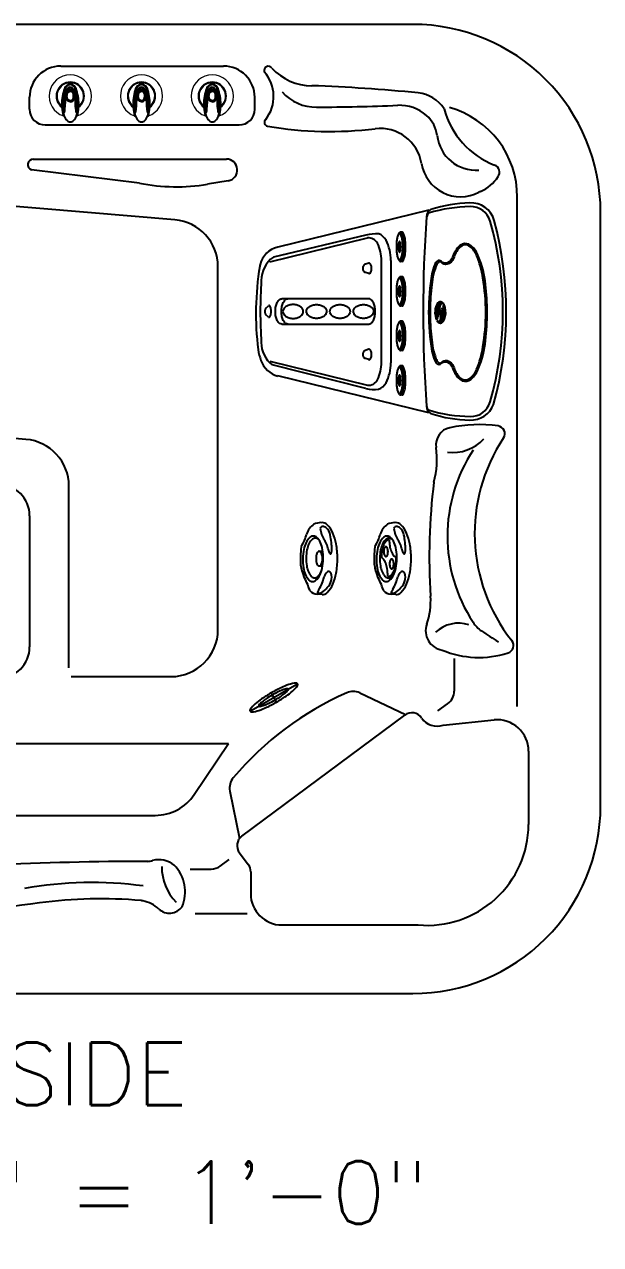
# Model space of a CAD drawing. Extents: x 529 to 611, y 656 to 778.
# Drawn here: x 574.4 to 611.3, y 656.4 to 734.5 of the extents above; entities that cross this region are included whole.
import ezdxf
from ezdxf.enums import TextEntityAlignment as Align

# ---------------------------------------------------------------- set-up
doc = ezdxf.new("R2010")
doc.units = 0
doc.header["$MEASUREMENT"] = 0
for name, color, linetype in [('1', 4, 'Continuous'), ('DIM', 3, 'Continuous'), ('PART', 4, 'Continuous')]:
    doc.layers.add(name, color=color, linetype=linetype)
doc.styles.add('SIMPLEX', font='simplex')

# ---------------------------------------------------------------- blocks, each defined once
blk = doc.blocks.new('EQ')
at = {"layer": 'DIM'}
for p, q in [((-1.664, 0.346), (1.698, 0.346)), ((-0.001, 0.047), (-0.001, 0.652))]:
    blk.add_line(p, q, dxfattribs=at)
at = {"layer": 'DIM', "color": 2}
blk.add_lwpolyline([(-1.75, 0.339, 0.291146), (-1.691, 0.247, 0.061616), (-1.237, 0.099, 0.027833), (-0.722, 0.029, 0.020024), (0, 0, 0.020024), (0.722, 0.029, 0.027833), (1.237, 0.099, 0.061616), (1.691, 0.247, 0.291146), (1.75, 0.339, 0.291146), (1.691, 0.431, 0.061616), (1.237, 0.579, 0.027833), (0.722, 0.649, 0.020024), (0, 0.678, 0.020024), (-0.722, 0.649, 0.027833), (-1.237, 0.579, 0.061616), (-1.691, 0.431, 0.291146)], format="xyb", close=True, dxfattribs=at)
at = {"layer": 'DIM'}
blk.add_lwpolyline([(-1.103, 0.346, 0.304881), (-1.07, 0.298, 0.055007), (-0.787, 0.217, 0.024367), (-0.469, 0.179, 0.017459), (-0.023, 0.164, 0.017459), (0.422, 0.179, 0.024367), (0.74, 0.217, 0.055007), (1.024, 0.298, 0.304881), (1.056, 0.346, 0.304881), (1.024, 0.394, 0.055007), (0.74, 0.475, 0.024367), (0.422, 0.512, 0.017459), (-0.023, 0.528, 0.017459), (-0.469, 0.512, 0.024367), (-0.787, 0.475, 0.055007), (-1.07, 0.394, 0.304881)], format="xyb", close=True, dxfattribs=at)
blk = doc.blocks.new('STANDARD')
at = {"layer": '1', "color": 2}
for p, q in [((0.984, 2.3), (1.28, 2.282)), ((1.162, 0.474), (0.952, 0.472)), ((1.166, -0.466), (0.941, -0.471)), ((0.984, -2.3), (1.056, -2.298))]:
    blk.add_line(p, q, dxfattribs=at)
blk.add_lwpolyline([(0.984, 2.3, 0.194738), (0.662, 2.17, 0.099647), (0.288, 1.626, 0.057272), (0.082, 0.936, 0.043868), (0, 0, 0.043868), (0.082, -0.936, 0.057272), (0.288, -1.626, 0.099647), (0.662, -2.17, 0.194738), (0.984, -2.3, 0.194738)], format="xyb", dxfattribs=at)
for points in [[(1.536, -1.445, 0.188918), (1.753, -1.364, 0.101146), (2.005, -1.027, 0.059435), (2.15, -0.592, 0.045845), (2.216, -0.001, 0.045845), (2.173, 0.591, 0.059435), (2.045, 1.032, 0.101146), (1.806, 1.379, 0.188918), (1.592, 1.468, 0.188918), (1.376, 1.387, 0.101146), (1.123, 1.05, 0.059435), (0.978, 0.615, 0.045845), (0.913, 0.024, 0.045845), (0.955, -0.568, 0.059435), (1.083, -1.009, 0.101146), (1.322, -1.356, 0.188918)], [(1.166, -0.466, 0.191184), (1.234, -0.439, 0.100578), (1.312, -0.328, 0.058587), (1.354, -0.186, 0.045064), (1.371, 0.005, 0.045064), (1.353, 0.196, 0.058587), (1.309, 0.337, 0.100578), (1.231, 0.447, 0.191184), (1.162, 0.474, 0.191184), (1.095, 0.447, 0.100578), (1.017, 0.336, 0.058587), (0.974, 0.194, 0.045064), (0.958, 0.003, 0.045064), (0.976, -0.188, 0.058587), (1.019, -0.329, 0.100578), (1.098, -0.44, 0.191184)]]:
    blk.add_lwpolyline(points, format="xyb", close=True, dxfattribs=at)
at = {"layer": '1', "color": 3}
for points in [[(1.414, -1.311, 0.188918), (1.603, -1.241, 0.101146), (1.823, -0.947, 0.059435), (1.949, -0.568, 0.045845), (2.007, -0.053, 0.045845), (1.969, 0.464, 0.059435), (1.858, 0.848, 0.101146), (1.65, 1.15, 0.188918), (1.463, 1.227, 0.188918), (1.274, 1.157, 0.101146), (1.055, 0.863, 0.010554), (1.026, 0.798, 0.045845)], [(1.172, -1.175, 0.021992), (1.228, -1.234, 0.188918), (1.414, -1.311, 0.188918)]]:
    blk.add_lwpolyline(points, format="xyb", dxfattribs=at)
for centre, radius, start, end in [((1.258, 1.195), 0.889, 132.7569, 196.30256), ((1.724, 1.025), 1.349, 122.16897, 142.43552), ((4.562, 0.132), 3.857, 151.61636, 164.66232), ((1.183, 1.847), 0.366, 80.8518, 118.96247), ((0.568, 2.431), 0.76, 322.26635, 339.39398), ((1.235, 2.165), 0.0439, 357.83411, 81.7245), ((0.583, 1.008), 0.188, 199.47515, 259.1487), ((0.567, 0.925), 0.103, 259.1487, 312.57537), ((0.095, 1.439), 0.801, 312.57537, 339.05229), ((1.287, -0.625), 0.931, 162.29877, 182.61808), ((5.417, -0.499), 5.062, 181.90158, 192.94063), ((0.453, -0.355), 0.0541, 73.58712, 165.66265), ((0.16, -0.575), 0.411, 13.29258, 41.4318), ((2.731, -0.06), 2.211, 190.97373, 211.20979), ((-0.343, -2.033), 1.443, 4.40009, 34.99068), ((1.085, -1.451), 0.629, 196.86234, 251.90472), ((0.943, -1.903), 0.155, 249.9578, 352.6608)]:
    blk.add_arc(centre, radius, start, end, dxfattribs=at)
at = {"layer": '1', "color": 2}
for centre, radius, start, end in [((1.254, 1.613), 0.669, 40.77565, 87.75995), ((1.634, 1.941), 0.168, 15.68498, 40.77565), ((5.174, 2.935), 3.51, 195.68498, 210.81775), ((-0.652, -0.001), 3.033, 7.77612, 22.03331), ((-3.284, 0.004), 5.652, 352.47286, 4.11212), ((2.153, -0.714), 0.168, 329.90404, 352.47286), ((0.729, -1.167), 1.301, 306.49977, 342.69061), ((5.378, -2.583), 3.559, 149.90404, 163.18483), ((1.026, -0.938), 1.361, 271.29259, 290.51727)]:
    blk.add_arc(centre, radius, start, end, dxfattribs=at)
blk = doc.blocks.new('AIRVALVE')
at = {"layer": '1', "color": 3}
for points in [[(0, -0.361, -0.315142), (-0.226, -0.203, -0.18995), (-0.227, 0.196, -0.321841), (0, 0.358, -0.321841)], [(0, -0.301, -0.313827), (-0.177, -0.179, -0.191301), (-0.177, 0.18, -0.313824), (0, 0.302, -0.313824)], [(0, -0.361, 0.315142), (0.226, -0.203, 0.18995), (0.226, 0.196, 0.321841), (0, 0.358, 0.321841)], [(0, -0.301, 0.313827), (0.176, -0.179, 0.191301), (0.177, 0.18, 0.313824), (0, 0.302, 0.313824)]]:
    blk.add_lwpolyline(points, format="xyb", dxfattribs=at)
at = {"layer": '1', "color": 2, "linetype": 'Continuous', "lineweight": 0}
for centre, start, end in [((-0.001, 0), 89.9806, 250.90392), ((0, 0), 289.09608, 90.0194)]:
    blk.add_arc(centre, 1.35, start, end, dxfattribs=at)
at = {"layer": '1', "color": 3, "lineweight": 0}
for centre, radius, start, end in [((-0.001, 0), 0.904, 89.97102, 234.01576), ((-0.001, 0), 0.846, 89.96905, 230.78501), ((0, 0), 0.904, 305.98424, 90.02898), ((0, 0), 0.846, 309.21499, 90.03095)]:
    blk.add_arc(centre, radius, start, end, dxfattribs=at)
at = {"layer": '1', "color": 3}
for centre, radius, start, end in [((2.301, -0.493), 2.841, 162.11396, 183.2782), ((1.83, -0.428), 2.334, 157.81693, 183.07476), ((0.288, 0.156), 0.727, 137.31549, 162.11396), ((0.861, -0.196), 1.249, 149.36098, 174.27523), ((0.285, 0.168), 0.679, 134.65354, 155.22065), ((-4.441, 0.724), 4.188, 348.96815, 350.97569), ((0.802, -0.203), 1.125, 159.56857, 175.73155), ((0.319, -0.032), 0.632, 154.59839, 170.97569), ((0.075, 0.068), 0.349, 134.63006, 159.56857), ((0.537, -0.136), 0.873, 146.16875, 154.59839), ((-0.001, 0.449), 0.316, 89.94361, 140.76635), ((-0.001, 0.314), 0.247, 89.91472, 149.36098), ((-0.001, 0.458), 0.271, 89.8214, 134.65354), ((0, 0.224), 0.227, 90.0848, 146.16875), ((0.016, 0.128), 0.266, 93.75228, 134.63006), ((0, 0.449), 0.316, 39.23365, 90.05639), ((0, 0.458), 0.271, 45.34646, 90.1786), ((0, 0.314), 0.247, 30.63902, 90.08528), ((-0.001, 0.224), 0.227, 33.83125, 89.9152), ((-0.017, 0.128), 0.266, 45.36994, 86.24772), ((-0.076, 0.068), 0.349, 20.43143, 45.36994), ((-0.538, -0.136), 0.873, 25.40161, 33.83125), ((-0.286, 0.168), 0.679, 24.77935, 45.34646), ((-0.862, -0.196), 1.249, 5.72477, 30.63902), ((-0.289, 0.156), 0.727, 17.88604, 42.68451), ((-0.319, -0.032), 0.632, 9.02431, 25.40161), ((-0.803, -0.203), 1.125, 4.26845, 20.43143), ((4.441, 0.724), 4.188, 189.02431, 191.03185), ((-1.831, -0.428), 2.334, 356.92524, 22.18307), ((-2.301, -0.493), 2.841, 356.7218, 17.88604), ((2.713, -0.478), 3.255, 184.45422, 194.17781), ((2.224, -0.515), 2.725, 180.81595, 195.49048), ((4.917, -0.603), 5.325, 174.27523, 183.12651), ((-6.839, -0.536), 6.484, 355.74511, 1.00015), ((-2.094, -0.715), 1.752, 350.21737, 359.77232), ((2.459, -0.449), 2.815, 172.41759, 179.46911), ((10.219, -0.764), 10.561, 178.1966, 179.77232), ((6.947, -0.661), 7.288, 175.73155, 178.1966), ((-6.948, -0.661), 7.288, 1.8034, 4.26845), ((-2.46, -0.449), 2.815, 0.53089, 7.58241), ((-10.22, -0.764), 10.561, 0.22768, 1.8034), ((2.093, -0.715), 1.752, 180.22768, 189.78263), ((6.838, -0.536), 6.484, 178.99985, 184.25489), ((-4.918, -0.603), 5.325, 356.87349, 5.72477), ((-2.225, -0.515), 2.725, 344.50952, 359.18405), ((-2.714, -0.478), 3.255, 345.82219, 355.54578), ((-0.438, -1.262), 0.0149, 250.80834, 302.59821), ((-0.438, -1.261), 0.0152, 302.50143, 335.00195), ((-0.414, -1.27), 0.0106, 81.60454, 167.3023), ((-0.445, -1.375), 0.119, 70.118, 74.27861), ((-0.41, -1.276), 0.0151, 21.31497, 66.32225), ((0.207, -1.099), 0.626, 193.27132, 228.31787), ((0.602, -0.839), 1.003, 183.12651, 190.4498), ((-0.355, -1.015), 0.0297, 190.4498, 209.09317), ((-0.338, -1.006), 0.0492, 209.09317, 215.39782), ((-0.376, -1.032), 0.00301, 215.39782, 350.87789), ((-0.409, -1.014), 0.0406, 333.00102, 349.59221), ((-0.208, -1.099), 0.626, 311.68213, 346.72868), ((0.408, -1.014), 0.0406, 190.40779, 206.99898), ((0.375, -1.032), 0.00301, 189.12211, 324.60218), ((0.337, -1.006), 0.0492, 324.60218, 330.90683), ((0.354, -1.015), 0.0297, 330.90683, 349.5502), ((-0.603, -0.839), 1.003, 349.5502, 356.87349), ((0.409, -1.276), 0.0151, 113.67775, 158.68503), ((0.444, -1.375), 0.119, 105.72139, 109.882), ((0.413, -1.27), 0.0106, 12.6977, 98.39546), ((0.437, -1.261), 0.0152, 204.99805, 237.49857), ((0.437, -1.262), 0.0149, 237.40179, 289.19166), ((-0.001, -1.348), 0.301, 226.35926, 270.08697), ((0, -1.348), 0.301, 269.91303, 313.64074)]:
    blk.add_arc(centre, radius, start, end, dxfattribs=at)
blk = doc.blocks.new('ROT')
at = {"layer": '1', "color": 2}
for p, q in [((0.984, 2.3), (1.28, 2.282)), ((0.984, -2.3), (1.056, -2.298))]:
    blk.add_line(p, q, dxfattribs=at)
blk.add_lwpolyline([(0.984, 2.3, 0.194738), (0.662, 2.17, 0.099647), (0.288, 1.626, 0.057272), (0.082, 0.936, 0.043868), (0, 0, 0.043868), (0.082, -0.936, 0.057272), (0.288, -1.626, 0.099647), (0.662, -2.17, 0.194738), (0.984, -2.3, 0.194738)], format="xyb", dxfattribs=at)
for points in [[(1.536, -1.445, 0.188918), (1.753, -1.364, 0.101146), (2.005, -1.027, 0.059435), (2.15, -0.592, 0.045845), (2.216, -0.001, 0.045845), (2.173, 0.591, 0.059435), (2.045, 1.032, 0.101146), (1.806, 1.379, 0.188918), (1.592, 1.468, 0.188918), (1.376, 1.387, 0.101146), (1.123, 1.05, 0.059435), (0.978, 0.615, 0.045845), (0.913, 0.024, 0.045845), (0.955, -0.568, 0.059435), (1.083, -1.009, 0.101146), (1.322, -1.356, 0.188918)], [(1.246, 0.028, 0.191184), (1.292, 0.046, 0.100578), (1.344, 0.121, 0.058587), (1.372, 0.215, 0.045064), (1.383, 0.343, 0.045064), (1.371, 0.471, 0.058587), (1.342, 0.565, 0.100578), (1.289, 0.639, 0.191184), (1.244, 0.657, 0.191184), (1.198, 0.639, 0.100578), (1.146, 0.565, 0.058587), (1.118, 0.47, 0.045064), (1.107, 0.342, 0.045064), (1.119, 0.214, 0.058587), (1.148, 0.12, 0.100578), (1.201, 0.046, 0.191184)], [(1.617, -0.76, 0.191184), (1.662, -0.742, 0.100578), (1.714, -0.668, 0.058587), (1.743, -0.573, 0.045064), (1.754, -0.445, 0.045064), (1.742, -0.317, 0.058587), (1.713, -0.223, 0.100578), (1.66, -0.149, 0.191184), (1.615, -0.131, 0.191184), (1.569, -0.149, 0.100578), (1.517, -0.224, 0.058587), (1.489, -0.318, 0.045064), (1.477, -0.446, 0.045064), (1.49, -0.574, 0.058587), (1.519, -0.668, 0.100578), (1.571, -0.742, 0.191184)]]:
    blk.add_lwpolyline(points, format="xyb", close=True, dxfattribs=at)
at = {"layer": '1', "color": 3}
for points in [[(1.414, -1.311, 0.188918), (1.603, -1.241, 0.101146), (1.823, -0.947, 0.059435), (1.949, -0.568, 0.045845), (2.007, -0.053, 0.045845), (1.969, 0.464, 0.059435), (1.858, 0.848, 0.101146), (1.65, 1.15, 0.188918), (1.463, 1.227, 0.188918), (1.274, 1.157, 0.101146), (1.055, 0.863, 0.010554), (1.026, 0.798, 0.045845)], [(1.172, -1.175, 0.021992), (1.228, -1.234, 0.188918), (1.414, -1.311, 0.188918)]]:
    blk.add_lwpolyline(points, format="xyb", dxfattribs=at)
for centre, radius, start, end in [((1.258, 1.195), 0.889, 132.7569, 196.30256), ((1.724, 1.025), 1.349, 122.16897, 142.43552), ((4.562, 0.132), 3.857, 151.61636, 164.66232), ((1.183, 1.847), 0.366, 80.8518, 118.96247), ((0.568, 2.431), 0.76, 322.26635, 339.39398), ((1.235, 2.165), 0.0439, 357.83411, 81.7245), ((0.583, 1.008), 0.188, 199.47515, 259.1487), ((0.567, 0.925), 0.103, 259.1487, 312.57537), ((0.095, 1.439), 0.801, 312.57537, 339.05229), ((1.287, -0.625), 0.931, 162.29877, 182.61808), ((5.417, -0.499), 5.062, 181.90158, 192.94063), ((0.453, -0.355), 0.0541, 73.58712, 165.66265), ((0.16, -0.575), 0.411, 13.29258, 41.4318), ((2.731, -0.06), 2.211, 190.97373, 211.20979), ((-0.343, -2.033), 1.443, 4.40009, 34.99068), ((1.085, -1.451), 0.629, 196.86234, 251.90472), ((0.943, -1.903), 0.155, 249.9578, 352.6608)]:
    blk.add_arc(centre, radius, start, end, dxfattribs=at)
at = {"layer": '1', "color": 2}
for centre, radius, start, end in [((1.254, 1.613), 0.669, 40.77565, 87.75995), ((1.634, 1.941), 0.168, 15.68498, 40.77565), ((5.174, 2.935), 3.51, 195.68498, 210.81775), ((-0.652, -0.001), 3.033, 7.77612, 22.03331), ((-3.284, 0.004), 5.652, 352.47286, 4.11212), ((2.153, -0.714), 0.168, 329.90404, 352.47286), ((0.729, -1.167), 1.301, 306.49977, 342.69061), ((5.378, -2.583), 3.559, 149.90404, 163.18483), ((1.026, -0.938), 1.361, 271.29259, 290.51727)]:
    blk.add_arc(centre, radius, start, end, dxfattribs=at)
at = {"layer": 'DIM'}
for points in [[(1.497, 1.133, 0.05275), (1.452, 1.138, 0.201072), (1.295, 1.077, 0.097869), (1.106, 0.8, 0.054977), (0.998, 0.449, 0.041817), (0.949, -0.03, 0.007193), (0.948, -0.114, 0.054977)], [(1.497, 1.133, 0.00103), (1.497, 1.121, 0.041817), (1.528, 0.64, 0.054977), (1.621, 0.285, 0.097869), (1.8, 0.001, 0.146765), (1.909, -0.061, 0.201072)], [(1.399, -1.218, 0.034613), (1.368, -0.82, 0.054977), (1.275, -0.465, 0.097869), (1.096, -0.181, 0.193766), (0.948, -0.114, 0.201072)], [(1.406, -1.218, 0.201072), (1.562, -1.156, 0.097869), (1.752, -0.88, 0.054977), (1.859, -0.529, 0.040785), (1.909, -0.061, 0.041817)], [(1.399, -1.218, 0.007033), (1.406, -1.218, 0.201072)]]:
    blk.add_lwpolyline(points, format="xyb", dxfattribs=at)
blk = doc.blocks.new('2005JETSETTER')
at = {"layer": '1', "color": 3}
for p, q in [((47.484, 59.336), (57.886, 59.336)), ((45.484, 56.567), (45.484, 57.336)), ((59.886, 56.567), (59.886, 57.336)), ((46.484, 55.567), (58.886, 55.567)), ((76.675, 18.357), (76.675, 50.952)), ((69.145, 48.675), (69.09, 48.601)), ((69.204, 48.705), (69.204, 48.705)), ((69.308, 48.705), (69.204, 48.705)), ((60.846, 46.818), (67.103, 48.346)), ((67.995, 40.388), (67.995, 46.878)), ((69.14, 46.878), (69.091, 46.945)), ((69.14, 46.878), (69.14, 46.878)), ((69.308, 46.842), (69.204, 46.842)), ((67.173, 46.721), (66.895, 46.629)), ((67.173, 46.061), (66.895, 46.152)), ((69.145, 45.826), (69.09, 45.752)), ((69.204, 45.856), (69.204, 45.856)), ((69.308, 45.856), (69.204, 45.856)), ((60.581, 43.832), (60.76, 44.001)), ((69.14, 44.029), (69.091, 44.096)), ((69.14, 44.029), (69.14, 44.029)), ((69.308, 43.993), (69.204, 43.993)), ((60.762, 43.276), (60.581, 43.434)), ((69.145, 42.976), (69.09, 42.903)), ((69.308, 43.006), (69.204, 43.006)), ((69.204, 43.006), (69.204, 43.006)), ((67.173, 41.213), (66.895, 41.121)), ((67.173, 40.553), (66.895, 40.644)), ((69.14, 41.18), (69.091, 41.247)), ((69.14, 41.18), (69.14, 41.18)), ((69.308, 41.143), (69.204, 41.143)), ((60.846, 40.449), (67.103, 38.921)), ((69.145, 40.127), (69.09, 40.053)), ((69.204, 40.157), (69.204, 40.157)), ((69.308, 40.157), (69.204, 40.157)), ((69.14, 38.331), (69.091, 38.397)), ((69.14, 38.331), (69.14, 38.331)), ((69.308, 38.294), (69.204, 38.294)), ((72.639, 21.427), (72.639, 19.345)), ((71.585, 18.078), (72.22, 18.531)), ((59.052, 10.061), (69.485, 17.814)), ((71.926, 17.173), (75.196, 17.5)), ((77.395, 15.51), (77.395, 10.806)), ((58.899, 9.009), (59.474, 8.244)), ((55.764, 7.961), (57.092, 7.961)), ((57.673, 8.147), (58.253, 8.562)), ((59.624, 7.793), (59.624, 6.383)), ((56.067, 5.11), (59.406, 5.11)), ((61.624, 4.383), (70.337, 4.383))]:
    blk.add_line(p, q, dxfattribs=at)
at = {"layer": '1', "color": 2}
for p, q in [((45.724, 53.385), (58.069, 53.385)), ((52.51, 51.849), (45.615, 52.704)), ((58.185, 51.997), (56.872, 51.777)), ((54.781, 49.495), (37.566, 50.929)), ((71.01, 50.111), (61.352, 47.758)), ((66.987, 48.521), (61.075, 47.108)), ((68.593, 46.895), (68.593, 40.351)), ((57.532, 23.275), (57.532, 46.505)), ((67.175, 44.446), (61.618, 44.446)), ((61.618, 42.821), (67.175, 42.821)), ((66.997, 38.716), (60.998, 40.213)), ((71.01, 37.155), (61.364, 39.506)), ((45.249, 35.449), (38.785, 35.988)), ((48, 20.825), (48, 32.46)), ((45.49, 30.569), (45.49, 22.168)), ((48.135, 20.275), (54.532, 20.275)), ((66.601, 19.229), (69.528, 17.843)), ((33.972, 16), (58.196, 16)), ((56.016, 12.732), (58.196, 16)), ((58.291, 12.952), (58.9, 9.91)), ((21.47, 11.397), (53.521, 11.397))]:
    blk.add_line(p, q, dxfattribs=at)
at = {"layer": '1', "color": 3, "extrusion": (1, -1.83691e-16, 0)}
for p, q in [((71.748, 44.252), (71.757, 44.252)), ((71.796, 44.212), (71.805, 44.212)), ((71.844, 44.172), (71.853, 44.172)), ((71.844, 43.764), (71.892, 43.86)), ((71.892, 43.86), (71.901, 43.86)), ((71.94, 43.956), (71.988, 44.052)), ((71.967, 44.092), (71.966, 44.09)), ((71.966, 44.09), (71.974, 44.09)), ((71.967, 44.092), (71.975, 44.092)), ((71.974, 44.09), (71.975, 44.092)), ((71.988, 44.052), (71.997, 44.052)), ((71.556, 43.187), (71.508, 43.091)), ((71.508, 43.091), (71.516, 43.091)), ((71.516, 43.091), (71.564, 43.187)), ((71.529, 43.051), (71.53, 43.053)), ((71.53, 43.053), (71.539, 43.053)), ((71.556, 43.187), (71.564, 43.187)), ((71.652, 43.379), (71.604, 43.283)), ((71.604, 43.283), (71.612, 43.283)), ((71.612, 43.283), (71.66, 43.379)), ((71.652, 43.379), (71.66, 43.379)), ((71.652, 42.971), (71.66, 42.971)), ((71.748, 43.572), (71.7, 43.475)), ((71.7, 43.475), (71.709, 43.475)), ((71.709, 43.475), (71.752, 43.563)), ((71.7, 42.931), (71.709, 42.931)), ((71.748, 42.892), (71.757, 42.892))]:
    blk.add_line(p, q, dxfattribs=at)
at = {"layer": '1', "color": 3}
for points in [[(69.145, 48.629, 0.267867), (69.086, 48.595, 0.072378), (69, 48.378, 0.034036), (68.957, 48.126, 0.024706), (68.94, 47.773, 0.024706), (68.957, 47.421, 0.034036), (69, 47.169, 0.072378), (69.086, 46.952, 0.267867), (69.145, 46.918, 0.267867), (69.203, 46.952, 0.072378), (69.289, 47.169, 0.034036), (69.332, 47.421, 0.024706), (69.349, 47.773, 0.024706), (69.332, 48.126, 0.034036), (69.289, 48.378, 0.072378), (69.203, 48.595, 0.267867)], [(69.143, 47.43, 0.280852), (69.163, 47.442, 0.066452), (69.195, 47.53, 0.030521), (69.21, 47.63, 0.022038), (69.216, 47.77, 0.022038), (69.21, 47.911, 0.030521), (69.195, 48.011, 0.066452), (69.163, 48.098, 0.280852), (69.143, 48.111, 0.280852), (69.123, 48.098, 0.066452), (69.092, 48.011, 0.030521), (69.077, 47.911, 0.022038), (69.071, 47.77, 0.022038), (69.077, 47.63, 0.030521), (69.092, 47.53, 0.066452), (69.123, 47.442, 0.280852)], [(71.005, 43.572, 0.041186), (71.216, 41.1, 0.061565), (71.394, 40.505, 0.107495), (71.555, 40.283, 0.345884), (71.8, 40.296, -0.310542), (72.2, 40.391, -0.236012), (72.522, 40.037, 0.09766), (72.92, 39.364, 0.077485), (73.144, 39.205, 0.272159), (73.711, 39.292, 0.13259), (74.2, 40.005, 0.081473), (74.635, 41.779, 0.032503), (74.75, 43.572, 0.032503), (74.635, 45.364, 0.081473), (74.2, 47.138, 0.13259), (73.711, 47.851, 0.272159), (73.144, 47.939, 0.077485), (72.92, 47.779, 0.09766), (72.522, 47.106, -0.236012), (72.2, 46.752, -0.310542), (71.8, 46.847, 0.345884), (71.555, 46.86, 0.107495), (71.394, 46.638, 0.061565), (71.216, 46.043, 0.041186)], [(71.471, 40.626, 0.103145), (71.629, 40.369, 0.444373), (71.818, 40.375, -0.283352), (72.183, 40.492, -0.258307), (72.595, 40.112, 0.096487), (72.977, 39.433, 0.424017), (73.657, 39.364, 0.120537), (74.073, 39.934, 0.05769), (74.478, 41.368, 0.040352), (74.656, 43.572, 0.040352), (74.478, 45.775, 0.05769), (74.073, 47.209, 0.120537), (73.657, 47.779, 0.424017), (72.977, 47.71, 0.096487), (72.595, 47.031, -0.258307), (72.183, 46.651, -0.283352), (71.818, 46.769, 0.444373), (71.629, 46.774, 0.103145), (71.471, 46.517, 0.068614), (71.183, 45.159, 0.026992), (71.098, 43.572, 0.026992), (71.183, 41.984, 0.068614)], [(69.145, 45.779, 0.267867), (69.086, 45.746, 0.072378), (69, 45.529, 0.034036), (68.957, 45.276, 0.024706), (68.94, 44.924, 0.024706), (68.957, 44.572, 0.034036), (69, 44.319, 0.072378), (69.086, 44.102, 0.267867), (69.145, 44.069, 0.267867), (69.203, 44.102, 0.072378), (69.289, 44.319, 0.034036), (69.332, 44.572, 0.024706), (69.349, 44.924, 0.024706), (69.332, 45.276, 0.034036), (69.289, 45.529, 0.072378), (69.203, 45.746, 0.267867)], [(69.143, 44.581, 0.280852), (69.163, 44.593, 0.066452), (69.195, 44.68, 0.030521), (69.21, 44.781, 0.022038), (69.216, 44.921, 0.022038), (69.21, 45.061, 0.030521), (69.195, 45.162, 0.066452), (69.163, 45.249, 0.280852), (69.143, 45.261, 0.280852), (69.123, 45.249, 0.066452), (69.092, 45.162, 0.030521), (69.077, 45.061, 0.022038), (69.071, 44.921, 0.022038), (69.077, 44.781, 0.030521), (69.092, 44.68, 0.066452), (69.123, 44.593, 0.280852)], [(61.69, 43.633, 0.136355), (61.735, 43.473, 0.106967), (61.88, 43.319, 0.081414), (62.08, 43.224, 0.069495), (62.337, 43.189, 0.069495), (62.594, 43.224, 0.081414), (62.794, 43.319, 0.106967), (62.939, 43.473, 0.136355), (62.984, 43.633, 0.136355), (62.939, 43.794, 0.106967), (62.794, 43.948, 0.081414), (62.594, 44.042, 0.069495), (62.337, 44.078, 0.069495), (62.08, 44.042, 0.081414), (61.88, 43.948, 0.106967), (61.735, 43.794, 0.136355)], [(64.481, 43.633, -0.136355), (64.436, 43.473, -0.106967), (64.292, 43.319, -0.081414), (64.091, 43.224, -0.069495), (63.834, 43.189, -0.069495), (63.577, 43.224, -0.081414), (63.377, 43.319, -0.106967), (63.232, 43.473, -0.136355), (63.187, 43.633, -0.136355), (63.232, 43.794, -0.106967), (63.377, 43.948, -0.081414), (63.577, 44.042, -0.069495), (63.834, 44.078, -0.069495), (64.091, 44.042, -0.081414), (64.292, 43.948, -0.106967), (64.436, 43.794, -0.136355)], [(65.983, 43.633, -0.136355), (65.938, 43.473, -0.106967), (65.793, 43.319, -0.081414), (65.593, 43.224, -0.069495), (65.336, 43.189, -0.069495), (65.079, 43.224, -0.081414), (64.879, 43.319, -0.106967), (64.734, 43.473, -0.136355), (64.689, 43.633, -0.136355), (64.734, 43.794, -0.106967), (64.879, 43.948, -0.081414), (65.079, 44.042, -0.069495), (65.336, 44.078, -0.069495), (65.593, 44.042, -0.081414), (65.793, 43.948, -0.106967), (65.938, 43.794, -0.136355)], [(67.485, 43.633, -0.136355), (67.44, 43.473, -0.106967), (67.295, 43.319, -0.081414), (67.095, 43.224, -0.069495), (66.838, 43.189, -0.069495), (66.581, 43.224, -0.081414), (66.38, 43.319, -0.106967), (66.236, 43.473, -0.136355), (66.191, 43.633, -0.136355), (66.236, 43.794, -0.106967), (66.38, 43.948, -0.081414), (66.581, 44.042, -0.069495), (66.838, 44.078, -0.069495), (67.095, 44.042, -0.081414), (67.295, 43.948, -0.106967), (67.44, 43.794, -0.136355)], [(69.145, 42.93, 0.267867), (69.086, 42.896, 0.072378), (69, 42.68, 0.034036), (68.957, 42.427, 0.024706), (68.94, 42.075, 0.024706), (68.957, 41.723, 0.034036), (69, 41.47, 0.072378), (69.086, 41.253, 0.267867), (69.145, 41.219, 0.267867), (69.203, 41.253, 0.072378), (69.289, 41.47, 0.034036), (69.332, 41.723, 0.024706), (69.349, 42.075, 0.024706), (69.332, 42.427, 0.034036), (69.289, 42.68, 0.072378), (69.203, 42.896, 0.267867)], [(69.143, 41.731, 0.280852), (69.163, 41.744, 0.066452), (69.195, 41.831, 0.030521), (69.21, 41.931, 0.022038), (69.216, 42.072, 0.022038), (69.21, 42.212, 0.030521), (69.195, 42.312, 0.066452), (69.163, 42.4, 0.280852), (69.143, 42.412, 0.280852), (69.123, 42.4, 0.066452), (69.092, 42.312, 0.030521), (69.077, 42.212, 0.022038), (69.071, 42.072, 0.022038), (69.077, 41.931, 0.030521), (69.092, 41.831, 0.066452), (69.123, 41.744, 0.280852)], [(69.145, 40.081, 0.267867), (69.086, 40.047, 0.072378), (69, 39.83, 0.034036), (68.957, 39.578, 0.024706), (68.94, 39.225, 0.024706), (68.957, 38.873, 0.034036), (69, 38.621, 0.072378), (69.086, 38.404, 0.267867), (69.145, 38.37, 0.267867), (69.203, 38.404, 0.072378), (69.289, 38.621, 0.034036), (69.332, 38.873, 0.024706), (69.349, 39.225, 0.024706), (69.332, 39.578, 0.034036), (69.289, 39.83, 0.072378), (69.203, 40.047, 0.267867)], [(69.143, 38.882, 0.280852), (69.163, 38.894, 0.066452), (69.195, 38.982, 0.030521), (69.21, 39.082, 0.022038), (69.216, 39.222, 0.022038), (69.21, 39.363, 0.030521), (69.195, 39.463, 0.066452), (69.163, 39.551, 0.280852), (69.143, 39.563, 0.280852), (69.123, 39.551, 0.066452), (69.092, 39.463, 0.030521), (69.077, 39.363, 0.022038), (69.071, 39.222, 0.022038), (69.077, 39.082, 0.030521), (69.092, 38.982, 0.066452), (69.123, 38.894, 0.280852)]]:
    blk.add_lwpolyline(points, format="xyb", close=True, dxfattribs=at)
for points in [[(69.14, 46.878, 0.267867), (69.204, 46.842, 0.267867), (69.267, 46.878, 0.072378), (69.361, 47.115, 0.034036), (69.408, 47.39, 0.024706), (69.427, 47.773, 0.024706), (69.408, 48.157, 0.034036), (69.361, 48.432, 0.072378), (69.267, 48.668, 0.267867), (69.204, 48.705, 0.267867)], [(69.204, 48.705, 0.238458), (69.145, 48.675, 0.072378)], [(69.308, 46.842, 0.267867), (69.372, 46.878, 0.072378), (69.466, 47.115, 0.034036), (69.512, 47.39, 0.024706), (69.531, 47.773, 0.024706), (69.512, 48.157, 0.034036), (69.466, 48.432, 0.072378), (69.372, 48.668, 0.267867), (69.308, 48.705, 0.267867)], [(66.895, 46.629, 0.097707), (66.875, 46.618, 0.103384), (66.832, 46.562, 0.063262), (66.807, 46.489, 0.049457), (66.797, 46.391, 0.049457), (66.807, 46.293, 0.063262), (66.832, 46.22, 0.103384), (66.875, 46.164, 0.097707), (66.895, 46.152, 0.178961)], [(67.198, 46.057, 0.180939), (67.251, 46.077, 0.102974), (67.31, 46.155, 0.062489), (67.344, 46.255, 0.048715), (67.357, 46.391, 0.048715), (67.344, 46.526, 0.062489), (67.31, 46.627, 0.102974), (67.251, 46.705, 0.180939), (67.198, 46.725, 0.079858), (67.173, 46.721, 0.102974)], [(67.173, 46.061, 0.079858), (67.198, 46.057, 0.180939)], [(69.14, 44.029, 0.267867), (69.204, 43.993, 0.267867), (69.267, 44.029, 0.072378), (69.361, 44.265, 0.034036), (69.408, 44.54, 0.024706), (69.427, 44.924, 0.024706), (69.408, 45.308, 0.034036), (69.361, 45.583, 0.072378), (69.267, 45.819, 0.267867), (69.204, 45.856, 0.267867)], [(69.204, 45.856, 0.238458), (69.145, 45.826, 0.072378)], [(69.308, 43.993, 0.267867), (69.372, 44.029, 0.072378), (69.466, 44.265, 0.034036), (69.512, 44.54, 0.024706), (69.531, 44.924, 0.024706), (69.512, 45.308, 0.034036), (69.466, 45.583, 0.072378), (69.372, 45.819, 0.267867), (69.308, 45.856, 0.267867)], [(60.581, 43.832, 0.046203), (60.578, 43.829, 0.084711), (60.552, 43.778, 0.042496), (60.539, 43.718, 0.03133), (60.534, 43.633, 0.03133), (60.539, 43.549, 0.042496), (60.552, 43.488, 0.084711), (60.578, 43.438, 0.05544), (60.581, 43.434, 0.23879)], [(60.798, 43.263, 0.21966), (60.839, 43.282, 0.091876), (60.892, 43.373, 0.048587), (60.919, 43.485, 0.036321), (60.931, 43.639, 0.036321), (60.919, 43.793, 0.048587), (60.892, 43.905, 0.091876), (60.839, 43.997, 0.21966), (60.798, 44.016, 0.190485), (60.76, 44.001, 0.091876)], [(62.005, 42.821, -0.171766), (61.863, 42.871, -0.104717), (61.711, 43.059, -0.066129), (61.624, 43.305, -0.052271), (61.589, 43.633, -0.052271), (61.624, 43.962, -0.066129), (61.711, 44.208, -0.104717), (61.863, 44.396, -0.171766), (62.005, 44.446, -0.171766)], [(60.762, 43.276, 0.180954), (60.798, 43.263, 0.21966)], [(69.14, 41.18, 0.267867), (69.204, 41.143, 0.267867), (69.267, 41.18, 0.072378), (69.361, 41.416, 0.034036), (69.408, 41.691, 0.024706), (69.427, 42.075, 0.024706), (69.408, 42.458, 0.034036), (69.361, 42.733, 0.072378), (69.267, 42.97, 0.267867), (69.204, 43.006, 0.267867)], [(69.204, 43.006, 0.238458), (69.145, 42.976, 0.072378)], [(69.308, 41.143, 0.267867), (69.372, 41.18, 0.072378), (69.466, 41.416, 0.034036), (69.512, 41.691, 0.024706), (69.531, 42.075, 0.024706), (69.512, 42.458, 0.034036), (69.466, 42.733, 0.072378), (69.372, 42.97, 0.267867), (69.308, 43.006, 0.267867)], [(66.895, 41.121, 0.097707), (66.875, 41.11, 0.103384), (66.832, 41.054, 0.063262), (66.807, 40.981, 0.049457), (66.797, 40.883, 0.049457), (66.807, 40.785, 0.063262), (66.832, 40.712, 0.103384), (66.875, 40.656, 0.097707), (66.895, 40.644, 0.178961)], [(67.198, 40.549, 0.180939), (67.251, 40.569, 0.102974), (67.31, 40.647, 0.062489), (67.344, 40.747, 0.048715), (67.357, 40.883, 0.048715), (67.344, 41.018, 0.062489), (67.31, 41.119, 0.102974), (67.251, 41.197, 0.180939), (67.198, 41.217, 0.079858), (67.173, 41.213, 0.102974)], [(67.173, 40.553, 0.079858), (67.198, 40.549, 0.180939)], [(69.14, 38.331, 0.267867), (69.204, 38.294, 0.267867), (69.267, 38.331, 0.072378), (69.361, 38.567, 0.034036), (69.408, 38.842, 0.024706), (69.427, 39.225, 0.024706), (69.408, 39.609, 0.034036), (69.361, 39.884, 0.072378), (69.267, 40.12, 0.267867), (69.204, 40.157, 0.267867)], [(69.204, 40.157, 0.238458), (69.145, 40.127, 0.072378)], [(69.308, 38.294, 0.267867), (69.372, 38.331, 0.072378), (69.466, 38.567, 0.034036), (69.512, 38.842, 0.024706), (69.531, 39.225, 0.024706), (69.512, 39.609, 0.034036), (69.466, 39.884, 0.072378), (69.372, 40.12, 0.267867), (69.308, 40.157, 0.267867)]]:
    blk.add_lwpolyline(points, format="xyb", dxfattribs=at)
at = {"layer": '1', "color": 2}
for points in [[(61.618, 42.821, -0.171766), (61.477, 42.871, -0.104717), (61.324, 43.059, -0.066129), (61.237, 43.305, -0.052271), (61.202, 43.633, -0.052271), (61.237, 43.962, -0.066129), (61.324, 44.208, -0.104717), (61.477, 44.396, -0.171766), (61.618, 44.446, -0.171766)], [(67.175, 42.821, 0.171766), (67.317, 42.871, 0.104717), (67.469, 43.059, 0.066129), (67.557, 43.305, 0.052271), (67.591, 43.633, 0.052271), (67.557, 43.962, 0.066129), (67.469, 44.208, 0.104717), (67.317, 44.396, 0.171766), (67.175, 44.446, 0.171766)]]:
    blk.add_lwpolyline(points, format="xyb", dxfattribs=at)
at = {"layer": '1', "color": 3}
blk.add_lwpolyline([(71.748, 43.572), (71.796, 43.668), (71.805, 43.668)], dxfattribs=at)
for centre, radius, start, end in [((47.484, 57.336), 2, 90, 180), ((57.886, 57.336), 2, 0, 90), ((60.757, 59.043), 0.279, 35.46985, 197.62573), ((58.722, 57.382), 2.37, 321.8213, 41.70878), ((63.547, 61.549), 3.472, 222.45646, 269.65049), ((59.684, -49.814), 107.959, 84.33789, 87.96091), ((63.816, 59.619), 2.917, 221.6938, 270.41314), ((70.116, 55.407), 2.223, 32.34961, 84.33789), ((46.484, 56.567), 1, 180, 270), ((58.886, 56.567), 1, 270, 0), ((62.688, 216.037), 159.339, 270.41314, 272.28062), ((69.134, 54.179), 2.647, 48.8793, 92.28062), ((77.182, 58.006), 5.377, 195.20484, 248.56985), ((70.715, 50.952), 5.96, 0, 74.22707), ((60.752, 55.732), 0.25, 132.15389, 260.33849), ((64.687, 78.846), 23.697, 260.33849, 277.01932), ((69.559, 54.667), 2, 6.54561, 48.8793), ((67.91, 52.674), 2.672, 9.28218, 97.01932), ((74.043, 55.181), 2.513, 186.54561, 274.0325), ((73.052, 53.515), 2.538, 189.28218, 297.30866), ((75.035, 52.536), 0.5, 326.61872, 68.56985), ((73.289, 53.686), 2.591, 293.69276, 326.61872), ((75.134, 49.483), 2, 113.69276, 117.30866), ((71.386, 49.698), 0.52, 113.99926, 179.80123), ((73.919, 39.942), 10.408, 91.39302, 106.26598), ((73.708, 49.08), 1.268, 15.12388, 91.90026), ((158.543, 43.633), 87.888, 176.04333, 183.95667), ((71.228, 49.686), 0.333, 132.1735, 176.46807), ((55.167, 43.633), 20.592, 343.70717, 16.29283), ((67.14, 47.668), 0.679, 29.61667, 93.14105), ((65.466, 46.878), 2.529, 360, 26.425), ((65.464, 40.388), 2.531, 333.5869, 0), ((67.174, 39.537), 0.621, 263.44363, 333.72469), ((71.358, 37.549), 0.493, 177.71717, 244.8133), ((71.133, 37.535), 0.239, 174.0144, 237.34403), ((73.733, 38.154), 1.236, 266.92044, 346.05542), ((73.778, 46.414), 9.495, 253.01384, 269.32738), ((72.593, 35.097), 1.127, 101.94818, 188.45582), ((74.231, 27.357), 9.038, 82.29653, 101.94818), ((75.375, 35.818), 0.5, 326.40916, 82.29653), ((72.526, 37.334), 2.725, 263.22416, 317.19764), ((85.002, 29.425), 11.056, 146.40916, 218.28674), ((66.229, 34.151), 5.307, 344.27281, 8.45582), ((82.268, 29.257), 10.063, 146.77578, 213.14789), ((110.735, 27.921), 39.688, 173.06609, 183.61085), ((66.561, 25.134), 4.574, 340.74699, 3.61085), ((72.066, 23.211), 1.257, 160.74699, 260.85913), ((72.928, 21.51), 2.182, 72.52861, 132.83828), ((75.518, 24.848), 2, 213.14789, 235.62254), ((90.007, 46.028), 27.662, 235.62254, 238.29765), ((74.222, 27.608), 6.11, 247.32761, 287.74053), ((75.931, 22.265), 0.5, 287.74053, 38.28674), ((71.639, 19.345), 1, 305.51734, 0), ((69.932, 17.212), 0.75, 33.34704, 126.6152), ((71.527, 18.261), 1.159, 213.34704, 290.13475), ((75.395, 15.51), 2, 0, 95.70635), ((70.901, 10.852), 6.494, 265.01965, 359.58667), ((59.499, 9.459), 0.75, 126.6152, 216.89049), ((53.375, -216.801), 225.255, 90.08591, 92.62811), ((53.035, 9.453), 1, 270.08591, 288.60609), ((53.751, 6.95), 1.605, 52.09444, 104.29404), ((57.238, 8.117), 3.302, 180.03914, 223.70193), ((52.981, 6.507), 2.451, 336.76872, 44.23578), ((57.092, 8.961), 1, 270, 305.51734), ((58.874, 7.793), 0.75, 0, 36.89049), ((49.465, -17.273), 24.374, 82.25201, 100.1839), ((61.624, 6.383), 2, 180, 270), ((60.222, -99.751), 106.488, 97.61215, 102.518), ((50.034, -23.518), 29.576, 84.99545, 97.61215), ((52.527, 4.949), 1, 78.38466, 84.99545), ((52.297, 3.829), 2.143, 47.24401, 78.38466), ((54.431, 6.138), 1, 227.24401, 323.33239)]:
    blk.add_arc(centre, radius, start, end, dxfattribs=at)
at = {"layer": '1', "color": 2}
for centre, radius, start, end in [((45.724, 53.035), 0.349, 90, 251.74486), ((58.069, 52.686), 0.699, 279.52136, 90), ((54.887, 63.611), 12, 258.57235, 279.52136), ((74.042, 40.584), 10.007, 92.33383, 106.82937), ((73.713, 49.043), 1.542, 15.86454, 92.89529), ((54.532, 46.505), 3, 0, 85.23831), ((53.643, 43.642), 22.325, 344.53095, 15.11919), ((67.704, 45.514), 3.091, 87.83871, 103.41827), ((67.448, 47.715), 0.963, 30.19415, 67.2208), ((61.715, 46.268), 1.534, 103.69246, 165.82077), ((65.717, 46.895), 2.876, 0, 26.96576), ((62.133, 45.613), 1.832, 125.2731, 180), ((79.25, 43.495), 19.289, 170.95836, 186.8593), ((91.791, 43.633), 31.552, 176.40239, 183.59625), ((62.139, 41.654), 1.838, 180, 231.61252), ((64.413, 41.922), 4.375, 189.6071, 199.02255), ((61.727, 40.996), 1.534, 199.02255, 256.30751), ((65.802, 40.351), 2.791, 332.62223, 0), ((67.531, 39.461), 0.846, 288.33254, 332.30074), ((67.525, 40.456), 1.819, 253.13621, 278.62608), ((73.695, 38.253), 1.57, 267.7977, 338.8706), ((73.819, 45.36), 8.678, 252.07558, 268.78414), ((45, 32.46), 3, 0, 85.23831), ((43.49, 30.569), 2, 0, 90), ((54.532, 23.275), 3, 270, 0), ((43.49, 22.168), 2, 270, 0), ((73.903, 0.831), 20.126, 113.83837, 139.90886), ((66.173, 18.325), 1, 64.67045, 113.83837), ((59.272, 13.148), 1, 139.90886, 191.3182), ((53.521, 14.397), 3, 270, 326.29008)]:
    blk.add_arc(centre, radius, start, end, dxfattribs=at)
at = {"layer": '1'}
blk.add_arc((62.761, 46.004), 2.613, 165.82077, 168.45685, dxfattribs=at)
at = {"layer": '1', "color": 3}
for centre, major_axis, start_param, end_param in [((71.748, 43.572), (0, -0.68), 2.443461, 5.497787), ((71.772, 43.62), (0, -0.612), 2.736446, 5.497787), ((71.781, 43.62), (0, -0.612), 3.155744, 5.497787), ((71.796, 43.668), (0, -0.544), 2.782626, 5.497787), ((71.748, 43.572), (0, -0.68), 5.585054, 8.63938), ((71.82, 43.716), (0, -0.476), 2.766131, 5.497787), ((71.829, 43.716), (0, -0.476), 3.159787, 5.497787), ((71.676, 43.427), (0, -0.476), 5.907724, 8.63938), ((71.724, 43.523), (0, -0.612), 5.878038, 8.63938), ((71.7, 43.475), (0, -0.544), 5.924218, 8.63938), ((71.844, 43.764), (0, -0.408), 2.832077, 5.497787), ((71.868, 43.812), (0, -0.34), 2.530727, 5.497787), ((71.877, 43.812), (0, -0.34), 3.167067, 5.461758), ((71.709, 43.475), (0, -0.544), 0, 2.356194), ((71.757, 43.572), (0, -0.68), 2.443461, 3.141593), ((71.757, 43.572), (0, -0.68), 0, 2.356194), ((71.805, 43.668), (0, -0.544), 2.822079, 3.141593), ((71.853, 43.764), (0, -0.408), 2.865812, 3.141593), ((71.892, 44.18), (0, -0.00272), 5.924218, 9.019631), ((71.907, 44.156), (0, -0.00326), 5.973669, 9.049321), ((71.628, 43.331), (0, -0.34), 5.67232, 8.63938), ((71.636, 43.331), (0, -0.34), 5.67232, 6.257711), ((71.589, 42.987), (0, -0.00326), 2.832088, 5.907724), ((71.652, 43.379), (0, -0.408), 5.973669, 8.63938), ((71.598, 42.987), (0, -0.00326), 4.979532, 5.907724), ((71.685, 43.427), (0, -0.476), 5.907724, 6.26499), ((71.604, 42.963), (0, -0.00272), 2.782616, 5.878038), ((71.733, 43.523), (0, -0.612), 5.886814, 6.269034), ((71.66, 43.379), (0, -0.408), 0, 2.356194)]:
    blk.add_ellipse(centre, major_axis=major_axis, ratio=0.5, start_param=start_param, end_param=end_param, dxfattribs=at)
at = {"layer": '1'}
for points in [[(73.351, 47.893), (73.351, 47.893), (73.351, 47.893), (73.351, 47.893), (73.35, 47.893), (73.35, 47.893), (73.35, 47.893)], [(73.35, 47.893), (73.35, 47.893), (73.35, 47.893), (73.351, 47.893), (73.351, 47.893), (73.351, 47.893), (73.351, 47.893)], [(71.306, 46.403), (71.305, 46.403), (71.305, 46.403), (71.305, 46.402), (71.305, 46.402), (71.305, 46.402), (71.305, 46.402)], [(71.306, 46.402), (71.305, 46.402), (71.305, 46.402), (71.305, 46.402), (71.305, 46.401), (71.305, 46.401), (71.305, 46.401)], [(71.306, 40.741), (71.305, 40.741), (71.305, 40.741), (71.305, 40.742), (71.305, 40.742), (71.305, 40.742), (71.305, 40.742)], [(73.707, 39.289), (73.707, 39.288), (73.707, 39.288), (73.706, 39.288), (73.706, 39.288), (73.706, 39.287), (73.706, 39.287)]]:
    blk.add_open_spline(points, degree=6, dxfattribs=at)
at = {"layer": '1', "color": 3}
blk.add_open_spline([(73.649, 47.785), (73.649, 47.785), (73.649, 47.785), (73.649, 47.785), (73.65, 47.785), (73.65, 47.785), (73.65, 47.785)], degree=1, knots=[0.00003168, 0.00003168, 0.00678793, 0.01357585, 0.02036378, 0.02715171, 0.03364803, 0.04014434, 0.04014434], dxfattribs=at)
blk.add_open_spline([(73.707, 47.855), (73.707, 47.855), (73.707, 47.855), (73.706, 47.855), (73.706, 47.855), (73.706, 47.856), (73.706, 47.856)], degree=6, dxfattribs=at)
at = {"layer": '1'}
blk.add_open_spline([(73.649, 39.358), (73.649, 39.358), (73.649, 39.358), (73.649, 39.358), (73.65, 39.358), (73.65, 39.358), (73.65, 39.359)], degree=1, knots=[0.00003168, 0.00003168, 0.00678793, 0.01357585, 0.02036378, 0.02715171, 0.03364803, 0.04014434, 0.04014434], dxfattribs=at)
at = {"layer": 'PART'}
blk.add_lwpolyline([(12, 0), (70, 0, 0.414214), (82, 12), (82, 50, 0.414214), (70, 62), (12, 62, 0.414214), (0, 50), (0, 12, 0.414214)], format="xyb", close=True, dxfattribs=at)
at = {"layer": '1'}
for p in [(48.088, 57.417), (52.643, 57.417), (57.169, 57.417)]:
    blk.add_blockref('AIRVALVE', p, dxfattribs=at)
for name, p, rotation in [('Standard', (65.174, 27.824), 180), ('ROT', (69.885, 27.824), 180), ('EQ', (61.276, 18.643), 29.93856676801652)]:
    blk.add_blockref(name, p, dxfattribs=dict(at, rotation=rotation))

msp = doc.modelspace()

# ---------------------------------------------------------------- block references
at = {"layer": '1'}
msp.add_blockref('2005JETSETTER', (529.269, 672.46), dxfattribs=at)

# ---------------------------------------------------------------- texts
at = {"layer": 'DIM', "style": 'SIMPLEX'}
for s, p in [('DOOR SIDE', (570.269, 665.321)), ('SCALE: 1/4" = 1\'-0"', (570.341, 657.728))]:
    msp.add_text(s, height=4, dxfattribs=at).set_placement(p, align=Align.CENTER)

doc.saveas('drawing.dxf')
